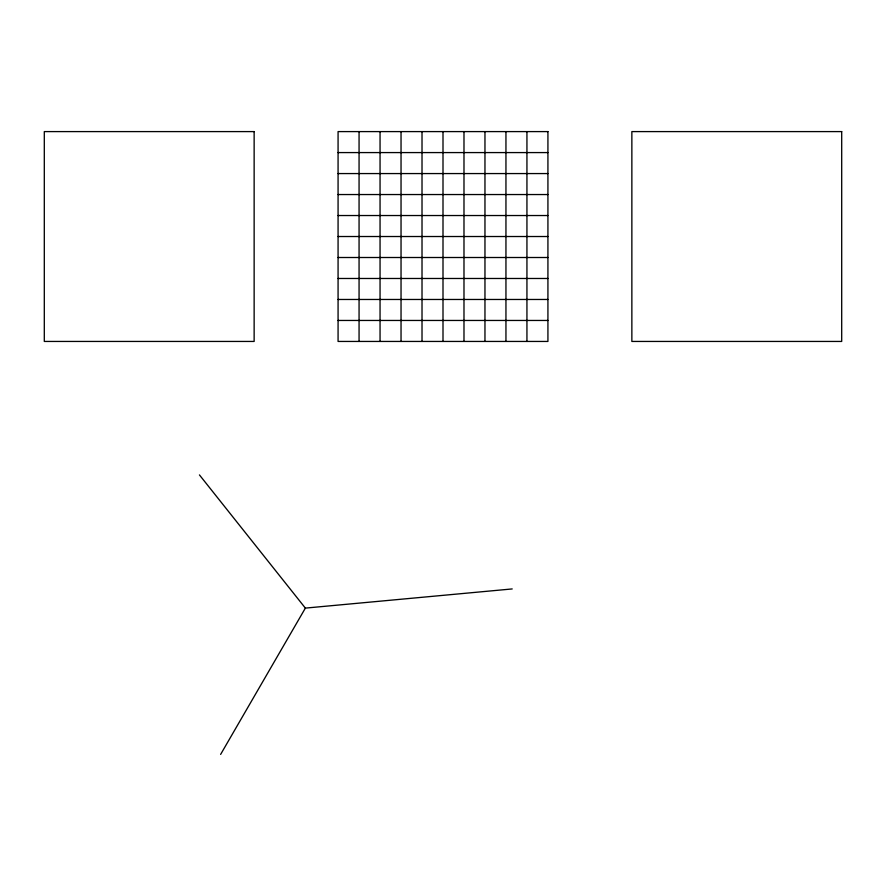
<?xml version="1.0" encoding="UTF-8"?>
<svg xmlns="http://www.w3.org/2000/svg" width="886" height="886" viewBox="0 0 886 886"><rect width="100%" height="100%" fill="white"/><g stroke="black" fill="none" stroke-linecap="round" stroke-linejoin="round"><path stroke-width="1.33" d="M220.625 754.407L305.371 608.106L512.208 588.935M338.075 152.58L547.925 152.58M338.075 173.567L547.925 173.567M338.075 194.543L547.925 194.543M338.075 215.531L547.925 215.531M338.075 236.518L547.925 236.518M338.075 257.505L547.925 257.505M338.075 278.481L547.925 278.481M338.075 299.468L547.925 299.468M338.075 320.455L547.925 320.455M199.439 474.918L305.371 608.106M526.937 131.593L526.937 341.442M505.95 131.593L505.95 341.442M484.963 131.593L484.963 341.442M463.987 131.593L463.987 341.442M443 131.593L443 341.442M422.013 131.593L422.013 341.442M401.037 131.593L401.037 341.442M380.05 131.593L380.05 341.442M359.063 131.593L359.063 341.442M254.138 131.593L44.3 131.593L44.3 341.442L254.138 341.442L254.138 131.593M547.925 131.593L338.075 131.593L338.075 341.442L547.925 341.442L547.925 131.593M841.7 131.593L631.862 131.593L631.862 341.442L841.7 341.442L841.7 131.593"/></g></svg>
